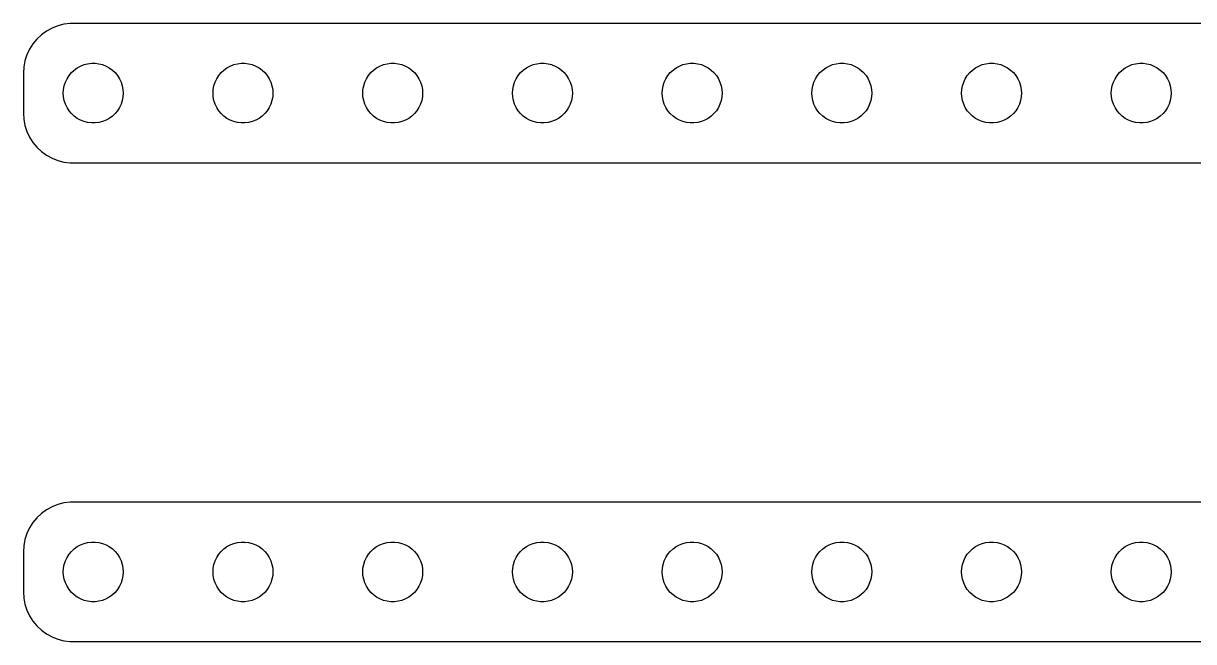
# Model space of a CAD drawing. Header units: metres. Extents: x -112 to 112, y 21 to 51.
# Drawn here: x -112.2 to -53.6, y 20.5 to 51.5 of the extents above; entities that cross this region are included whole.
import ezdxf

# ---------------------------------------------------------------- set-up
doc = ezdxf.new("R2010")
doc.units = ezdxf.units.M

msp = doc.modelspace()

# ---------------------------------------------------------------- linework, layer by layer
for p, q in [((-111.09, 51.1108), (-111.344, 50.9263)), ((-110.814, 51.2621), (-111.09, 51.1108)), ((-110.523, 51.3776), (-110.814, 51.2621)), ((-110.218, 51.4557), (-110.523, 51.3776)), ((-109.907, 51.4951), (-110.218, 51.4557)), ((109.907, 51.4951), (-109.907, 51.4951)), ((-111.773, 50.4695), (-111.941, 50.2044)), ((-111.572, 50.7114), (-111.773, 50.4695)), ((-111.344, 50.9263), (-111.572, 50.7114)), ((-112.074, 49.9203), (-112.171, 49.6217)), ((-111.941, 50.2044), (-112.074, 49.9203)), ((-112.23, 49.3133), (-112.25, 49)), ((-112.171, 49.6217), (-112.23, 49.3133)), ((-109.706, 49.1558), (-109.554, 49.2665)), ((-109.554, 49.2665), (-109.389, 49.3572)), ((-109.389, 49.3572), (-109.214, 49.4266)), ((-109.214, 49.4266), (-109.031, 49.4734)), ((-109.031, 49.4734), (-108.844, 49.497)), ((-108.844, 49.497), (-108.656, 49.497)), ((-108.656, 49.497), (-108.469, 49.4734)), ((-108.469, 49.4734), (-108.286, 49.4266)), ((-108.286, 49.4266), (-108.111, 49.3572)), ((-108.111, 49.3572), (-107.946, 49.2665)), ((-107.946, 49.2665), (-107.794, 49.1558)), ((-102.206, 49.1558), (-102.054, 49.2665)), ((-102.054, 49.2665), (-101.889, 49.3572)), ((-101.889, 49.3572), (-101.714, 49.4266)), ((-101.714, 49.4266), (-101.531, 49.4734)), ((-101.531, 49.4734), (-101.344, 49.497)), ((-101.344, 49.497), (-101.156, 49.497)), ((-101.156, 49.497), (-100.969, 49.4734)), ((-100.969, 49.4734), (-100.786, 49.4266)), ((-100.786, 49.4266), (-100.611, 49.3572)), ((-100.611, 49.3572), (-100.446, 49.2665)), ((-100.446, 49.2665), (-100.294, 49.1558)), ((-94.7061, 49.1558), (-94.5537, 49.2665)), ((-94.5537, 49.2665), (-94.3887, 49.3572)), ((-94.3887, 49.3572), (-94.2135, 49.4266)), ((-94.2135, 49.4266), (-94.0311, 49.4734)), ((-94.0311, 49.4734), (-93.8442, 49.497)), ((-93.8442, 49.497), (-93.6558, 49.497)), ((-93.6558, 49.497), (-93.4689, 49.4734)), ((-93.4689, 49.4734), (-93.2865, 49.4266)), ((-93.2865, 49.4266), (-93.1113, 49.3572)), ((-93.1113, 49.3572), (-92.9463, 49.2665)), ((-92.9463, 49.2665), (-92.7939, 49.1558)), ((-87.2061, 49.1558), (-87.0537, 49.2665)), ((-87.0537, 49.2665), (-86.8887, 49.3572)), ((-86.8887, 49.3572), (-86.7135, 49.4266)), ((-86.7135, 49.4266), (-86.5311, 49.4734)), ((-86.5311, 49.4734), (-86.3442, 49.497)), ((-86.3442, 49.497), (-86.1558, 49.497)), ((-86.1558, 49.497), (-85.9689, 49.4734)), ((-85.9689, 49.4734), (-85.7865, 49.4266)), ((-85.7865, 49.4266), (-85.6113, 49.3572)), ((-85.6113, 49.3572), (-85.4463, 49.2665)), ((-85.4463, 49.2665), (-85.2939, 49.1558)), ((-79.7061, 49.1558), (-79.5537, 49.2665)), ((-79.5537, 49.2665), (-79.3887, 49.3572)), ((-79.3887, 49.3572), (-79.2135, 49.4266)), ((-79.2135, 49.4266), (-79.0311, 49.4734)), ((-79.0311, 49.4734), (-78.8442, 49.497)), ((-78.8442, 49.497), (-78.6558, 49.497)), ((-78.6558, 49.497), (-78.4689, 49.4734)), ((-78.4689, 49.4734), (-78.2865, 49.4266)), ((-78.2865, 49.4266), (-78.1113, 49.3572)), ((-78.1113, 49.3572), (-77.9463, 49.2665)), ((-77.9463, 49.2665), (-77.7939, 49.1558)), ((-72.2061, 49.1558), (-72.0537, 49.2665)), ((-72.0537, 49.2665), (-71.8887, 49.3572)), ((-71.8887, 49.3572), (-71.7135, 49.4266)), ((-71.7135, 49.4266), (-71.5311, 49.4734)), ((-71.5311, 49.4734), (-71.3442, 49.497)), ((-71.3442, 49.497), (-71.1558, 49.497)), ((-71.1558, 49.497), (-70.9689, 49.4734)), ((-70.9689, 49.4734), (-70.7865, 49.4266)), ((-70.7865, 49.4266), (-70.6113, 49.3572)), ((-70.6113, 49.3572), (-70.4463, 49.2665)), ((-70.4463, 49.2665), (-70.2939, 49.1558)), ((-64.7061, 49.1558), (-64.5537, 49.2665)), ((-64.5537, 49.2665), (-64.3887, 49.3572)), ((-64.3887, 49.3572), (-64.2135, 49.4266)), ((-64.2135, 49.4266), (-64.0311, 49.4734)), ((-64.0311, 49.4734), (-63.8442, 49.497)), ((-63.8442, 49.497), (-63.6558, 49.497)), ((-63.6558, 49.497), (-63.4689, 49.4734)), ((-63.4689, 49.4734), (-63.2865, 49.4266)), ((-63.2865, 49.4266), (-63.1113, 49.3572)), ((-63.1113, 49.3572), (-62.9463, 49.2665)), ((-62.9463, 49.2665), (-62.7939, 49.1558)), ((-57.2061, 49.1558), (-57.0537, 49.2665)), ((-57.0537, 49.2665), (-56.8887, 49.3572)), ((-56.8887, 49.3572), (-56.7135, 49.4266)), ((-56.7135, 49.4266), (-56.5311, 49.4734)), ((-56.5311, 49.4734), (-56.3442, 49.497)), ((-56.3442, 49.497), (-56.1558, 49.497)), ((-56.1558, 49.497), (-55.9689, 49.4734)), ((-55.9689, 49.4734), (-55.7865, 49.4266)), ((-55.7865, 49.4266), (-55.6113, 49.3572)), ((-55.6113, 49.3572), (-55.4463, 49.2665)), ((-55.4463, 49.2665), (-55.2939, 49.1558)), ((-112.25, 49), (-112.25, 47)), ((-110.145, 48.5522), (-110.064, 48.7226)), ((-110.064, 48.7226), (-109.964, 48.8817)), ((-109.964, 48.8817), (-109.843, 49.0268)), ((-109.843, 49.0268), (-109.706, 49.1558)), ((-107.794, 49.1558), (-107.657, 49.0268)), ((-107.657, 49.0268), (-107.536, 48.8817)), ((-107.536, 48.8817), (-107.436, 48.7226)), ((-107.436, 48.7226), (-107.355, 48.5522)), ((-102.645, 48.5522), (-102.564, 48.7226)), ((-102.564, 48.7226), (-102.464, 48.8817)), ((-102.464, 48.8817), (-102.343, 49.0268)), ((-102.343, 49.0268), (-102.206, 49.1558)), ((-100.294, 49.1558), (-100.157, 49.0268)), ((-100.157, 49.0268), (-100.036, 48.8817)), ((-100.036, 48.8817), (-99.9355, 48.7226)), ((-99.9355, 48.7226), (-99.8553, 48.5522)), ((-95.1447, 48.5522), (-95.0645, 48.7226)), ((-95.0645, 48.7226), (-94.9635, 48.8817)), ((-94.9635, 48.8817), (-94.8434, 49.0268)), ((-94.8434, 49.0268), (-94.7061, 49.1558)), ((-92.7939, 49.1558), (-92.6565, 49.0268)), ((-92.6565, 49.0268), (-92.5365, 48.8817)), ((-92.5365, 48.8817), (-92.4355, 48.7226)), ((-92.4355, 48.7226), (-92.3553, 48.5522)), ((-87.6447, 48.5522), (-87.5645, 48.7226)), ((-87.5645, 48.7226), (-87.4635, 48.8817)), ((-87.4635, 48.8817), (-87.3434, 49.0268)), ((-87.3434, 49.0268), (-87.2061, 49.1558)), ((-85.2939, 49.1558), (-85.1565, 49.0268)), ((-85.1565, 49.0268), (-85.0365, 48.8817)), ((-85.0365, 48.8817), (-84.9355, 48.7226)), ((-84.9355, 48.7226), (-84.8553, 48.5522)), ((-80.1447, 48.5522), (-80.0645, 48.7226)), ((-80.0645, 48.7226), (-79.9635, 48.8817)), ((-79.9635, 48.8817), (-79.8434, 49.0268)), ((-79.8434, 49.0268), (-79.7061, 49.1558)), ((-77.7939, 49.1558), (-77.6565, 49.0268)), ((-77.6565, 49.0268), (-77.5365, 48.8817)), ((-77.5365, 48.8817), (-77.4355, 48.7226)), ((-77.4355, 48.7226), (-77.3553, 48.5522)), ((-72.6447, 48.5522), (-72.5645, 48.7226)), ((-72.5645, 48.7226), (-72.4635, 48.8817)), ((-72.4635, 48.8817), (-72.3434, 49.0268)), ((-72.3434, 49.0268), (-72.2061, 49.1558)), ((-70.2939, 49.1558), (-70.1565, 49.0268)), ((-70.1565, 49.0268), (-70.0365, 48.8817)), ((-70.0365, 48.8817), (-69.9355, 48.7226)), ((-69.9355, 48.7226), (-69.8553, 48.5522)), ((-65.1447, 48.5522), (-65.0645, 48.7226)), ((-65.0645, 48.7226), (-64.9635, 48.8817)), ((-64.9635, 48.8817), (-64.8434, 49.0268)), ((-64.8434, 49.0268), (-64.7061, 49.1558)), ((-62.7939, 49.1558), (-62.6565, 49.0268)), ((-62.6565, 49.0268), (-62.5365, 48.8817)), ((-62.5365, 48.8817), (-62.4355, 48.7226)), ((-62.4355, 48.7226), (-62.3553, 48.5522)), ((-57.6447, 48.5522), (-57.5645, 48.7226)), ((-57.5645, 48.7226), (-57.4635, 48.8817)), ((-57.4635, 48.8817), (-57.3434, 49.0268)), ((-57.3434, 49.0268), (-57.2061, 49.1558)), ((-55.2939, 49.1558), (-55.1565, 49.0268)), ((-55.1565, 49.0268), (-55.0365, 48.8817)), ((-55.0365, 48.8817), (-54.9355, 48.7226)), ((-54.9355, 48.7226), (-54.8553, 48.5522)), ((-110.25, 48), (-110.238, 48.188)), ((-110.238, 48.188), (-110.203, 48.373)), ((-110.203, 48.373), (-110.145, 48.5522)), ((-107.355, 48.5522), (-107.297, 48.373)), ((-107.297, 48.373), (-107.262, 48.188)), ((-107.262, 48.188), (-107.25, 48)), ((-102.75, 48), (-102.738, 48.188)), ((-102.738, 48.188), (-102.703, 48.373)), ((-102.703, 48.373), (-102.645, 48.5522)), ((-99.8553, 48.5522), (-99.7971, 48.373)), ((-99.7971, 48.373), (-99.7618, 48.188)), ((-99.7618, 48.188), (-99.75, 48)), ((-95.25, 48), (-95.2382, 48.188)), ((-95.2382, 48.188), (-95.2029, 48.373)), ((-95.2029, 48.373), (-95.1447, 48.5522)), ((-92.3553, 48.5522), (-92.2971, 48.373)), ((-92.2971, 48.373), (-92.2618, 48.188)), ((-92.2618, 48.188), (-92.25, 48)), ((-87.75, 48), (-87.7382, 48.188)), ((-87.7382, 48.188), (-87.7029, 48.373)), ((-87.7029, 48.373), (-87.6447, 48.5522)), ((-84.8553, 48.5522), (-84.7971, 48.373)), ((-84.7971, 48.373), (-84.7618, 48.188)), ((-84.7618, 48.188), (-84.75, 48)), ((-80.25, 48), (-80.2382, 48.188)), ((-80.2382, 48.188), (-80.2029, 48.373)), ((-80.2029, 48.373), (-80.1447, 48.5522)), ((-77.3553, 48.5522), (-77.2971, 48.373)), ((-77.2971, 48.373), (-77.2618, 48.188)), ((-77.2618, 48.188), (-77.25, 48)), ((-72.75, 48), (-72.7382, 48.188)), ((-72.7382, 48.188), (-72.7029, 48.373)), ((-72.7029, 48.373), (-72.6447, 48.5522)), ((-69.8553, 48.5522), (-69.7971, 48.373)), ((-69.7971, 48.373), (-69.7618, 48.188)), ((-69.7618, 48.188), (-69.75, 48)), ((-65.25, 48), (-65.2382, 48.188)), ((-65.2382, 48.188), (-65.2029, 48.373)), ((-65.2029, 48.373), (-65.1447, 48.5522)), ((-62.3553, 48.5522), (-62.2971, 48.373)), ((-62.2971, 48.373), (-62.2618, 48.188)), ((-62.2618, 48.188), (-62.25, 48)), ((-57.75, 48), (-57.7382, 48.188)), ((-57.7382, 48.188), (-57.7029, 48.373)), ((-57.7029, 48.373), (-57.6447, 48.5522)), ((-54.8553, 48.5522), (-54.7971, 48.373)), ((-54.7971, 48.373), (-54.7618, 48.188)), ((-54.7618, 48.188), (-54.75, 48)), ((-110.238, 47.812), (-110.25, 48)), ((-110.203, 47.627), (-110.238, 47.812)), ((-110.145, 47.4478), (-110.203, 47.627)), ((-107.297, 47.627), (-107.355, 47.4478)), ((-107.262, 47.812), (-107.297, 47.627)), ((-107.25, 48), (-107.262, 47.812)), ((-102.738, 47.812), (-102.75, 48)), ((-102.703, 47.627), (-102.738, 47.812)), ((-102.645, 47.4478), (-102.703, 47.627)), ((-99.7971, 47.627), (-99.8553, 47.4478)), ((-99.7618, 47.812), (-99.7971, 47.627)), ((-99.75, 48), (-99.7618, 47.812)), ((-95.2382, 47.812), (-95.25, 48)), ((-95.2029, 47.627), (-95.2382, 47.812)), ((-95.1447, 47.4478), (-95.2029, 47.627)), ((-92.2971, 47.627), (-92.3553, 47.4478)), ((-92.2618, 47.812), (-92.2971, 47.627)), ((-92.25, 48), (-92.2618, 47.812)), ((-87.7382, 47.812), (-87.75, 48)), ((-87.7029, 47.627), (-87.7382, 47.812)), ((-87.6447, 47.4478), (-87.7029, 47.627)), ((-84.7971, 47.627), (-84.8553, 47.4478)), ((-84.7618, 47.812), (-84.7971, 47.627)), ((-84.75, 48), (-84.7618, 47.812)), ((-80.2382, 47.812), (-80.25, 48)), ((-80.2029, 47.627), (-80.2382, 47.812)), ((-80.1447, 47.4478), (-80.2029, 47.627)), ((-77.2971, 47.627), (-77.3553, 47.4478)), ((-77.2618, 47.812), (-77.2971, 47.627)), ((-77.25, 48), (-77.2618, 47.812)), ((-72.7382, 47.812), (-72.75, 48)), ((-72.7029, 47.627), (-72.7382, 47.812)), ((-72.6447, 47.4478), (-72.7029, 47.627)), ((-69.7971, 47.627), (-69.8553, 47.4478)), ((-69.7618, 47.812), (-69.7971, 47.627)), ((-69.75, 48), (-69.7618, 47.812)), ((-65.2382, 47.812), (-65.25, 48)), ((-65.2029, 47.627), (-65.2382, 47.812)), ((-65.1447, 47.4478), (-65.2029, 47.627)), ((-62.2971, 47.627), (-62.3553, 47.4478)), ((-62.2618, 47.812), (-62.2971, 47.627)), ((-62.25, 48), (-62.2618, 47.812)), ((-57.7382, 47.812), (-57.75, 48)), ((-57.7029, 47.627), (-57.7382, 47.812)), ((-57.6447, 47.4478), (-57.7029, 47.627)), ((-54.7971, 47.627), (-54.8553, 47.4478)), ((-54.7618, 47.812), (-54.7971, 47.627)), ((-54.75, 48), (-54.7618, 47.812)), ((-112.25, 47), (-112.23, 46.6867)), ((-110.064, 47.2774), (-110.145, 47.4478)), ((-109.964, 47.1183), (-110.064, 47.2774)), ((-109.843, 46.9732), (-109.964, 47.1183)), ((-109.706, 46.8442), (-109.843, 46.9732)), ((-107.657, 46.9732), (-107.794, 46.8442)), ((-107.536, 47.1183), (-107.657, 46.9732)), ((-107.436, 47.2774), (-107.536, 47.1183)), ((-107.355, 47.4478), (-107.436, 47.2774)), ((-102.564, 47.2774), (-102.645, 47.4478)), ((-102.464, 47.1183), (-102.564, 47.2774)), ((-102.343, 46.9732), (-102.464, 47.1183)), ((-102.206, 46.8442), (-102.343, 46.9732)), ((-100.157, 46.9732), (-100.294, 46.8442)), ((-100.036, 47.1183), (-100.157, 46.9732)), ((-99.9355, 47.2774), (-100.036, 47.1183)), ((-99.8553, 47.4478), (-99.9355, 47.2774)), ((-95.0645, 47.2774), (-95.1447, 47.4478)), ((-94.9635, 47.1183), (-95.0645, 47.2774)), ((-94.8434, 46.9732), (-94.9635, 47.1183)), ((-94.7061, 46.8442), (-94.8434, 46.9732)), ((-92.6565, 46.9732), (-92.7939, 46.8442)), ((-92.5365, 47.1183), (-92.6565, 46.9732)), ((-92.4355, 47.2774), (-92.5365, 47.1183)), ((-92.3553, 47.4478), (-92.4355, 47.2774)), ((-87.5645, 47.2774), (-87.6447, 47.4478)), ((-87.4635, 47.1183), (-87.5645, 47.2774)), ((-87.3434, 46.9732), (-87.4635, 47.1183)), ((-87.2061, 46.8442), (-87.3434, 46.9732)), ((-85.1565, 46.9732), (-85.2939, 46.8442)), ((-85.0365, 47.1183), (-85.1565, 46.9732)), ((-84.9355, 47.2774), (-85.0365, 47.1183)), ((-84.8553, 47.4478), (-84.9355, 47.2774)), ((-80.0645, 47.2774), (-80.1447, 47.4478)), ((-79.9635, 47.1183), (-80.0645, 47.2774)), ((-79.8434, 46.9732), (-79.9635, 47.1183)), ((-79.7061, 46.8442), (-79.8434, 46.9732)), ((-77.6565, 46.9732), (-77.7939, 46.8442)), ((-77.5365, 47.1183), (-77.6565, 46.9732)), ((-77.4355, 47.2774), (-77.5365, 47.1183)), ((-77.3553, 47.4478), (-77.4355, 47.2774)), ((-72.5645, 47.2774), (-72.6447, 47.4478)), ((-72.4635, 47.1183), (-72.5645, 47.2774)), ((-72.3434, 46.9732), (-72.4635, 47.1183)), ((-72.2061, 46.8442), (-72.3434, 46.9732)), ((-70.1565, 46.9732), (-70.2939, 46.8442)), ((-70.0365, 47.1183), (-70.1565, 46.9732)), ((-69.9355, 47.2774), (-70.0365, 47.1183)), ((-69.8553, 47.4478), (-69.9355, 47.2774)), ((-65.0645, 47.2774), (-65.1447, 47.4478)), ((-64.9635, 47.1183), (-65.0645, 47.2774)), ((-64.8434, 46.9732), (-64.9635, 47.1183)), ((-64.7061, 46.8442), (-64.8434, 46.9732)), ((-62.6565, 46.9732), (-62.7939, 46.8442)), ((-62.5365, 47.1183), (-62.6565, 46.9732)), ((-62.4355, 47.2774), (-62.5365, 47.1183)), ((-62.3553, 47.4478), (-62.4355, 47.2774)), ((-57.5645, 47.2774), (-57.6447, 47.4478)), ((-57.4635, 47.1183), (-57.5645, 47.2774)), ((-57.3434, 46.9732), (-57.4635, 47.1183)), ((-57.2061, 46.8442), (-57.3434, 46.9732)), ((-55.1565, 46.9732), (-55.2939, 46.8442)), ((-55.0365, 47.1183), (-55.1565, 46.9732)), ((-54.9355, 47.2774), (-55.0365, 47.1183)), ((-54.8553, 47.4478), (-54.9355, 47.2774)), ((-112.23, 46.6867), (-112.171, 46.3783)), ((-112.171, 46.3783), (-112.074, 46.0797)), ((-109.554, 46.7335), (-109.706, 46.8442)), ((-109.389, 46.6428), (-109.554, 46.7335)), ((-109.214, 46.5734), (-109.389, 46.6428)), ((-109.031, 46.5266), (-109.214, 46.5734)), ((-108.844, 46.503), (-109.031, 46.5266)), ((-108.656, 46.503), (-108.844, 46.503)), ((-108.469, 46.5266), (-108.656, 46.503)), ((-108.286, 46.5734), (-108.469, 46.5266)), ((-108.111, 46.6428), (-108.286, 46.5734)), ((-107.946, 46.7335), (-108.111, 46.6428)), ((-107.794, 46.8442), (-107.946, 46.7335)), ((-102.054, 46.7335), (-102.206, 46.8442)), ((-101.889, 46.6428), (-102.054, 46.7335)), ((-101.714, 46.5734), (-101.889, 46.6428)), ((-101.531, 46.5266), (-101.714, 46.5734)), ((-101.344, 46.503), (-101.531, 46.5266)), ((-101.156, 46.503), (-101.344, 46.503)), ((-100.969, 46.5266), (-101.156, 46.503)), ((-100.786, 46.5734), (-100.969, 46.5266)), ((-100.611, 46.6428), (-100.786, 46.5734)), ((-100.446, 46.7335), (-100.611, 46.6428)), ((-100.294, 46.8442), (-100.446, 46.7335)), ((-94.5537, 46.7335), (-94.7061, 46.8442)), ((-94.3887, 46.6428), (-94.5537, 46.7335)), ((-94.2135, 46.5734), (-94.3887, 46.6428)), ((-94.0311, 46.5266), (-94.2135, 46.5734)), ((-93.8442, 46.503), (-94.0311, 46.5266)), ((-93.6558, 46.503), (-93.8442, 46.503)), ((-93.4689, 46.5266), (-93.6558, 46.503)), ((-93.2865, 46.5734), (-93.4689, 46.5266)), ((-93.1113, 46.6428), (-93.2865, 46.5734)), ((-92.9463, 46.7335), (-93.1113, 46.6428)), ((-92.7939, 46.8442), (-92.9463, 46.7335)), ((-87.0537, 46.7335), (-87.2061, 46.8442)), ((-86.8887, 46.6428), (-87.0537, 46.7335)), ((-86.7135, 46.5734), (-86.8887, 46.6428)), ((-86.5311, 46.5266), (-86.7135, 46.5734)), ((-86.3442, 46.503), (-86.5311, 46.5266)), ((-86.1558, 46.503), (-86.3442, 46.503)), ((-85.9689, 46.5266), (-86.1558, 46.503)), ((-85.7865, 46.5734), (-85.9689, 46.5266)), ((-85.6113, 46.6428), (-85.7865, 46.5734)), ((-85.4463, 46.7335), (-85.6113, 46.6428)), ((-85.2939, 46.8442), (-85.4463, 46.7335)), ((-79.5537, 46.7335), (-79.7061, 46.8442)), ((-79.3887, 46.6428), (-79.5537, 46.7335)), ((-79.2135, 46.5734), (-79.3887, 46.6428)), ((-79.0311, 46.5266), (-79.2135, 46.5734)), ((-78.8442, 46.503), (-79.0311, 46.5266)), ((-78.6558, 46.503), (-78.8442, 46.503)), ((-78.4689, 46.5266), (-78.6558, 46.503)), ((-78.2865, 46.5734), (-78.4689, 46.5266)), ((-78.1113, 46.6428), (-78.2865, 46.5734)), ((-77.9463, 46.7335), (-78.1113, 46.6428)), ((-77.7939, 46.8442), (-77.9463, 46.7335)), ((-72.0537, 46.7335), (-72.2061, 46.8442)), ((-71.8887, 46.6428), (-72.0537, 46.7335)), ((-71.7135, 46.5734), (-71.8887, 46.6428)), ((-71.5311, 46.5266), (-71.7135, 46.5734)), ((-71.3442, 46.503), (-71.5311, 46.5266)), ((-71.1558, 46.503), (-71.3442, 46.503)), ((-70.9689, 46.5266), (-71.1558, 46.503)), ((-70.7865, 46.5734), (-70.9689, 46.5266)), ((-70.6113, 46.6428), (-70.7865, 46.5734)), ((-70.4463, 46.7335), (-70.6113, 46.6428)), ((-70.2939, 46.8442), (-70.4463, 46.7335)), ((-64.5537, 46.7335), (-64.7061, 46.8442)), ((-64.3887, 46.6428), (-64.5537, 46.7335)), ((-64.2135, 46.5734), (-64.3887, 46.6428)), ((-64.0311, 46.5266), (-64.2135, 46.5734)), ((-63.8442, 46.503), (-64.0311, 46.5266)), ((-63.6558, 46.503), (-63.8442, 46.503)), ((-63.4689, 46.5266), (-63.6558, 46.503)), ((-63.2865, 46.5734), (-63.4689, 46.5266)), ((-63.1113, 46.6428), (-63.2865, 46.5734)), ((-62.9463, 46.7335), (-63.1113, 46.6428)), ((-62.7939, 46.8442), (-62.9463, 46.7335)), ((-57.0537, 46.7335), (-57.2061, 46.8442)), ((-56.8887, 46.6428), (-57.0537, 46.7335)), ((-56.7135, 46.5734), (-56.8887, 46.6428)), ((-56.5311, 46.5266), (-56.7135, 46.5734)), ((-56.3442, 46.503), (-56.5311, 46.5266)), ((-56.1558, 46.503), (-56.3442, 46.503)), ((-55.9689, 46.5266), (-56.1558, 46.503)), ((-55.7865, 46.5734), (-55.9689, 46.5266)), ((-55.6113, 46.6428), (-55.7865, 46.5734)), ((-55.4463, 46.7335), (-55.6113, 46.6428)), ((-55.2939, 46.8442), (-55.4463, 46.7335)), ((-112.074, 46.0797), (-111.941, 45.7956)), ((-111.941, 45.7956), (-111.773, 45.5305)), ((-111.773, 45.5305), (-111.572, 45.2886)), ((-111.572, 45.2886), (-111.344, 45.0737)), ((-111.344, 45.0737), (-111.09, 44.8892)), ((-111.09, 44.8892), (-110.814, 44.7379)), ((-110.814, 44.7379), (-110.523, 44.6224)), ((-110.523, 44.6224), (-110.218, 44.5443)), ((-110.218, 44.5443), (-109.907, 44.5049)), ((-109.907, 44.5049), (109.907, 44.5049)), ((-111.09, 27.1108), (-111.344, 26.9263)), ((-110.814, 27.2621), (-111.09, 27.1108)), ((-110.523, 27.3776), (-110.814, 27.2621)), ((-110.218, 27.4557), (-110.523, 27.3776)), ((-109.907, 27.4951), (-110.218, 27.4557)), ((109.907, 27.4951), (-109.907, 27.4951)), ((-111.773, 26.4695), (-111.941, 26.2044)), ((-111.572, 26.7114), (-111.773, 26.4695)), ((-111.344, 26.9263), (-111.572, 26.7114)), ((-112.074, 25.9203), (-112.171, 25.6217)), ((-111.941, 26.2044), (-112.074, 25.9203)), ((-112.23, 25.3133), (-112.25, 25)), ((-112.171, 25.6217), (-112.23, 25.3133)), ((-109.706, 25.1558), (-109.554, 25.2665)), ((-109.554, 25.2665), (-109.389, 25.3572)), ((-109.389, 25.3572), (-109.214, 25.4266)), ((-109.214, 25.4266), (-109.031, 25.4734)), ((-109.031, 25.4734), (-108.844, 25.497)), ((-108.844, 25.497), (-108.656, 25.497)), ((-108.656, 25.497), (-108.469, 25.4734)), ((-108.469, 25.4734), (-108.286, 25.4266)), ((-108.286, 25.4266), (-108.111, 25.3572)), ((-108.111, 25.3572), (-107.946, 25.2665)), ((-107.946, 25.2665), (-107.794, 25.1558)), ((-102.206, 25.1558), (-102.054, 25.2665)), ((-102.054, 25.2665), (-101.889, 25.3572)), ((-101.889, 25.3572), (-101.714, 25.4266)), ((-101.714, 25.4266), (-101.531, 25.4734)), ((-101.531, 25.4734), (-101.344, 25.497)), ((-101.344, 25.497), (-101.156, 25.497)), ((-101.156, 25.497), (-100.969, 25.4734)), ((-100.969, 25.4734), (-100.786, 25.4266)), ((-100.786, 25.4266), (-100.611, 25.3572)), ((-100.611, 25.3572), (-100.446, 25.2665)), ((-100.446, 25.2665), (-100.294, 25.1558)), ((-94.7061, 25.1558), (-94.5537, 25.2665)), ((-94.5537, 25.2665), (-94.3887, 25.3572)), ((-94.3887, 25.3572), (-94.2135, 25.4266)), ((-94.2135, 25.4266), (-94.0311, 25.4734)), ((-94.0311, 25.4734), (-93.8442, 25.497)), ((-93.8442, 25.497), (-93.6558, 25.497)), ((-93.6558, 25.497), (-93.4689, 25.4734)), ((-93.4689, 25.4734), (-93.2865, 25.4266)), ((-93.2865, 25.4266), (-93.1113, 25.3572)), ((-93.1113, 25.3572), (-92.9463, 25.2665)), ((-92.9463, 25.2665), (-92.7939, 25.1558)), ((-87.2061, 25.1558), (-87.0537, 25.2665)), ((-87.0537, 25.2665), (-86.8887, 25.3572)), ((-86.8887, 25.3572), (-86.7135, 25.4266)), ((-86.7135, 25.4266), (-86.5311, 25.4734)), ((-86.5311, 25.4734), (-86.3442, 25.497)), ((-86.3442, 25.497), (-86.1558, 25.497)), ((-86.1558, 25.497), (-85.9689, 25.4734)), ((-85.9689, 25.4734), (-85.7865, 25.4266)), ((-85.7865, 25.4266), (-85.6113, 25.3572)), ((-85.6113, 25.3572), (-85.4463, 25.2665)), ((-85.4463, 25.2665), (-85.2939, 25.1558)), ((-79.7061, 25.1558), (-79.5537, 25.2665)), ((-79.5537, 25.2665), (-79.3887, 25.3572)), ((-79.3887, 25.3572), (-79.2135, 25.4266)), ((-79.2135, 25.4266), (-79.0311, 25.4734)), ((-79.0311, 25.4734), (-78.8442, 25.497)), ((-78.8442, 25.497), (-78.6558, 25.497)), ((-78.6558, 25.497), (-78.4689, 25.4734)), ((-78.4689, 25.4734), (-78.2865, 25.4266)), ((-78.2865, 25.4266), (-78.1113, 25.3572)), ((-78.1113, 25.3572), (-77.9463, 25.2665)), ((-77.9463, 25.2665), (-77.7939, 25.1558)), ((-72.2061, 25.1558), (-72.0537, 25.2665)), ((-72.0537, 25.2665), (-71.8887, 25.3572)), ((-71.8887, 25.3572), (-71.7135, 25.4266)), ((-71.7135, 25.4266), (-71.5311, 25.4734)), ((-71.5311, 25.4734), (-71.3442, 25.497)), ((-71.3442, 25.497), (-71.1558, 25.497)), ((-71.1558, 25.497), (-70.9689, 25.4734)), ((-70.9689, 25.4734), (-70.7865, 25.4266)), ((-70.7865, 25.4266), (-70.6113, 25.3572)), ((-70.6113, 25.3572), (-70.4463, 25.2665)), ((-70.4463, 25.2665), (-70.2939, 25.1558)), ((-64.7061, 25.1558), (-64.5537, 25.2665)), ((-64.5537, 25.2665), (-64.3887, 25.3572)), ((-64.3887, 25.3572), (-64.2135, 25.4266)), ((-64.2135, 25.4266), (-64.0311, 25.4734)), ((-64.0311, 25.4734), (-63.8442, 25.497)), ((-63.8442, 25.497), (-63.6558, 25.497)), ((-63.6558, 25.497), (-63.4689, 25.4734)), ((-63.4689, 25.4734), (-63.2865, 25.4266)), ((-63.2865, 25.4266), (-63.1113, 25.3572)), ((-63.1113, 25.3572), (-62.9463, 25.2665)), ((-62.9463, 25.2665), (-62.7939, 25.1558)), ((-57.2061, 25.1558), (-57.0537, 25.2665)), ((-57.0537, 25.2665), (-56.8887, 25.3572)), ((-56.8887, 25.3572), (-56.7135, 25.4266)), ((-56.7135, 25.4266), (-56.5311, 25.4734)), ((-56.5311, 25.4734), (-56.3442, 25.497)), ((-56.3442, 25.497), (-56.1558, 25.497)), ((-56.1558, 25.497), (-55.9689, 25.4734)), ((-55.9689, 25.4734), (-55.7865, 25.4266)), ((-55.7865, 25.4266), (-55.6113, 25.3572)), ((-55.6113, 25.3572), (-55.4463, 25.2665)), ((-55.4463, 25.2665), (-55.2939, 25.1558)), ((-112.25, 25), (-112.25, 23)), ((-110.145, 24.5522), (-110.064, 24.7226)), ((-110.064, 24.7226), (-109.964, 24.8817)), ((-109.964, 24.8817), (-109.843, 25.0268)), ((-109.843, 25.0268), (-109.706, 25.1558)), ((-107.794, 25.1558), (-107.657, 25.0268)), ((-107.657, 25.0268), (-107.536, 24.8817)), ((-107.536, 24.8817), (-107.436, 24.7226)), ((-107.436, 24.7226), (-107.355, 24.5522)), ((-102.645, 24.5522), (-102.564, 24.7226)), ((-102.564, 24.7226), (-102.464, 24.8817)), ((-102.464, 24.8817), (-102.343, 25.0268)), ((-102.343, 25.0268), (-102.206, 25.1558)), ((-100.294, 25.1558), (-100.157, 25.0268)), ((-100.157, 25.0268), (-100.036, 24.8817)), ((-100.036, 24.8817), (-99.9355, 24.7226)), ((-99.9355, 24.7226), (-99.8553, 24.5522)), ((-95.1447, 24.5522), (-95.0645, 24.7226)), ((-95.0645, 24.7226), (-94.9635, 24.8817)), ((-94.9635, 24.8817), (-94.8434, 25.0268)), ((-94.8434, 25.0268), (-94.7061, 25.1558)), ((-92.7939, 25.1558), (-92.6565, 25.0268)), ((-92.6565, 25.0268), (-92.5365, 24.8817)), ((-92.5365, 24.8817), (-92.4355, 24.7226)), ((-92.4355, 24.7226), (-92.3553, 24.5522)), ((-87.6447, 24.5522), (-87.5645, 24.7226)), ((-87.5645, 24.7226), (-87.4635, 24.8817)), ((-87.4635, 24.8817), (-87.3434, 25.0268)), ((-87.3434, 25.0268), (-87.2061, 25.1558)), ((-85.2939, 25.1558), (-85.1565, 25.0268)), ((-85.1565, 25.0268), (-85.0365, 24.8817)), ((-85.0365, 24.8817), (-84.9355, 24.7226)), ((-84.9355, 24.7226), (-84.8553, 24.5522)), ((-80.1447, 24.5522), (-80.0645, 24.7226)), ((-80.0645, 24.7226), (-79.9635, 24.8817)), ((-79.9635, 24.8817), (-79.8434, 25.0268)), ((-79.8434, 25.0268), (-79.7061, 25.1558)), ((-77.7939, 25.1558), (-77.6565, 25.0268)), ((-77.6565, 25.0268), (-77.5365, 24.8817)), ((-77.5365, 24.8817), (-77.4355, 24.7226)), ((-77.4355, 24.7226), (-77.3553, 24.5522)), ((-72.6447, 24.5522), (-72.5645, 24.7226)), ((-72.5645, 24.7226), (-72.4635, 24.8817)), ((-72.4635, 24.8817), (-72.3434, 25.0268)), ((-72.3434, 25.0268), (-72.2061, 25.1558)), ((-70.2939, 25.1558), (-70.1565, 25.0268)), ((-70.1565, 25.0268), (-70.0365, 24.8817)), ((-70.0365, 24.8817), (-69.9355, 24.7226)), ((-69.9355, 24.7226), (-69.8553, 24.5522)), ((-65.1447, 24.5522), (-65.0645, 24.7226)), ((-65.0645, 24.7226), (-64.9635, 24.8817)), ((-64.9635, 24.8817), (-64.8434, 25.0268)), ((-64.8434, 25.0268), (-64.7061, 25.1558)), ((-62.7939, 25.1558), (-62.6565, 25.0268)), ((-62.6565, 25.0268), (-62.5365, 24.8817)), ((-62.5365, 24.8817), (-62.4355, 24.7226)), ((-62.4355, 24.7226), (-62.3553, 24.5522)), ((-57.6447, 24.5522), (-57.5645, 24.7226)), ((-57.5645, 24.7226), (-57.4635, 24.8817)), ((-57.4635, 24.8817), (-57.3434, 25.0268)), ((-57.3434, 25.0268), (-57.2061, 25.1558)), ((-55.2939, 25.1558), (-55.1565, 25.0268)), ((-55.1565, 25.0268), (-55.0365, 24.8817)), ((-55.0365, 24.8817), (-54.9355, 24.7226)), ((-54.9355, 24.7226), (-54.8553, 24.5522)), ((-110.25, 24), (-110.238, 24.188)), ((-110.238, 24.188), (-110.203, 24.373)), ((-110.203, 24.373), (-110.145, 24.5522)), ((-107.355, 24.5522), (-107.297, 24.373)), ((-107.297, 24.373), (-107.262, 24.188)), ((-107.262, 24.188), (-107.25, 24)), ((-102.75, 24), (-102.738, 24.188)), ((-102.738, 24.188), (-102.703, 24.373)), ((-102.703, 24.373), (-102.645, 24.5522)), ((-99.8553, 24.5522), (-99.7971, 24.373)), ((-99.7971, 24.373), (-99.7618, 24.188)), ((-99.7618, 24.188), (-99.75, 24)), ((-95.25, 24), (-95.2382, 24.188)), ((-95.2382, 24.188), (-95.2029, 24.373)), ((-95.2029, 24.373), (-95.1447, 24.5522)), ((-92.3553, 24.5522), (-92.2971, 24.373)), ((-92.2971, 24.373), (-92.2618, 24.188)), ((-92.2618, 24.188), (-92.25, 24)), ((-87.75, 24), (-87.7382, 24.188)), ((-87.7382, 24.188), (-87.7029, 24.373)), ((-87.7029, 24.373), (-87.6447, 24.5522)), ((-84.8553, 24.5522), (-84.7971, 24.373)), ((-84.7971, 24.373), (-84.7618, 24.188)), ((-84.7618, 24.188), (-84.75, 24)), ((-80.25, 24), (-80.2382, 24.188)), ((-80.2382, 24.188), (-80.2029, 24.373)), ((-80.2029, 24.373), (-80.1447, 24.5522)), ((-77.3553, 24.5522), (-77.2971, 24.373)), ((-77.2971, 24.373), (-77.2618, 24.188)), ((-77.2618, 24.188), (-77.25, 24)), ((-72.75, 24), (-72.7382, 24.188)), ((-72.7382, 24.188), (-72.7029, 24.373)), ((-72.7029, 24.373), (-72.6447, 24.5522)), ((-69.8553, 24.5522), (-69.7971, 24.373)), ((-69.7971, 24.373), (-69.7618, 24.188)), ((-69.7618, 24.188), (-69.75, 24)), ((-65.25, 24), (-65.2382, 24.188)), ((-65.2382, 24.188), (-65.2029, 24.373)), ((-65.2029, 24.373), (-65.1447, 24.5522)), ((-62.3553, 24.5522), (-62.2971, 24.373)), ((-62.2971, 24.373), (-62.2618, 24.188)), ((-62.2618, 24.188), (-62.25, 24)), ((-57.75, 24), (-57.7382, 24.188)), ((-57.7382, 24.188), (-57.7029, 24.373)), ((-57.7029, 24.373), (-57.6447, 24.5522)), ((-54.8553, 24.5522), (-54.7971, 24.373)), ((-54.7971, 24.373), (-54.7618, 24.188)), ((-54.7618, 24.188), (-54.75, 24)), ((-110.238, 23.812), (-110.25, 24)), ((-110.203, 23.627), (-110.238, 23.812)), ((-110.145, 23.4478), (-110.203, 23.627)), ((-107.297, 23.627), (-107.355, 23.4478)), ((-107.262, 23.812), (-107.297, 23.627)), ((-107.25, 24), (-107.262, 23.812)), ((-102.738, 23.812), (-102.75, 24)), ((-102.703, 23.627), (-102.738, 23.812)), ((-102.645, 23.4478), (-102.703, 23.627)), ((-99.7971, 23.627), (-99.8553, 23.4478)), ((-99.7618, 23.812), (-99.7971, 23.627)), ((-99.75, 24), (-99.7618, 23.812)), ((-95.2382, 23.812), (-95.25, 24)), ((-95.2029, 23.627), (-95.2382, 23.812)), ((-95.1447, 23.4478), (-95.2029, 23.627)), ((-92.2971, 23.627), (-92.3553, 23.4478)), ((-92.2618, 23.812), (-92.2971, 23.627)), ((-92.25, 24), (-92.2618, 23.812)), ((-87.7382, 23.812), (-87.75, 24)), ((-87.7029, 23.627), (-87.7382, 23.812)), ((-87.6447, 23.4478), (-87.7029, 23.627)), ((-84.7971, 23.627), (-84.8553, 23.4478)), ((-84.7618, 23.812), (-84.7971, 23.627)), ((-84.75, 24), (-84.7618, 23.812)), ((-80.2382, 23.812), (-80.25, 24)), ((-80.2029, 23.627), (-80.2382, 23.812)), ((-80.1447, 23.4478), (-80.2029, 23.627)), ((-77.2971, 23.627), (-77.3553, 23.4478)), ((-77.2618, 23.812), (-77.2971, 23.627)), ((-77.25, 24), (-77.2618, 23.812)), ((-72.7382, 23.812), (-72.75, 24)), ((-72.7029, 23.627), (-72.7382, 23.812)), ((-72.6447, 23.4478), (-72.7029, 23.627)), ((-69.7971, 23.627), (-69.8553, 23.4478)), ((-69.7618, 23.812), (-69.7971, 23.627)), ((-69.75, 24), (-69.7618, 23.812)), ((-65.2382, 23.812), (-65.25, 24)), ((-65.2029, 23.627), (-65.2382, 23.812)), ((-65.1447, 23.4478), (-65.2029, 23.627)), ((-62.2971, 23.627), (-62.3553, 23.4478)), ((-62.2618, 23.812), (-62.2971, 23.627)), ((-62.25, 24), (-62.2618, 23.812)), ((-57.7382, 23.812), (-57.75, 24)), ((-57.7029, 23.627), (-57.7382, 23.812)), ((-57.6447, 23.4478), (-57.7029, 23.627)), ((-54.7971, 23.627), (-54.8553, 23.4478)), ((-54.7618, 23.812), (-54.7971, 23.627)), ((-54.75, 24), (-54.7618, 23.812)), ((-112.25, 23), (-112.23, 22.6867)), ((-110.064, 23.2774), (-110.145, 23.4478)), ((-109.964, 23.1183), (-110.064, 23.2774)), ((-109.843, 22.9732), (-109.964, 23.1183)), ((-109.706, 22.8442), (-109.843, 22.9732)), ((-107.657, 22.9732), (-107.794, 22.8442)), ((-107.536, 23.1183), (-107.657, 22.9732)), ((-107.436, 23.2774), (-107.536, 23.1183)), ((-107.355, 23.4478), (-107.436, 23.2774)), ((-102.564, 23.2774), (-102.645, 23.4478)), ((-102.464, 23.1183), (-102.564, 23.2774)), ((-102.343, 22.9732), (-102.464, 23.1183)), ((-102.206, 22.8442), (-102.343, 22.9732)), ((-100.157, 22.9732), (-100.294, 22.8442)), ((-100.036, 23.1183), (-100.157, 22.9732)), ((-99.9355, 23.2774), (-100.036, 23.1183)), ((-99.8553, 23.4478), (-99.9355, 23.2774)), ((-95.0645, 23.2774), (-95.1447, 23.4478)), ((-94.9635, 23.1183), (-95.0645, 23.2774)), ((-94.8434, 22.9732), (-94.9635, 23.1183)), ((-94.7061, 22.8442), (-94.8434, 22.9732)), ((-92.6565, 22.9732), (-92.7939, 22.8442)), ((-92.5365, 23.1183), (-92.6565, 22.9732)), ((-92.4355, 23.2774), (-92.5365, 23.1183)), ((-92.3553, 23.4478), (-92.4355, 23.2774)), ((-87.5645, 23.2774), (-87.6447, 23.4478)), ((-87.4635, 23.1183), (-87.5645, 23.2774)), ((-87.3434, 22.9732), (-87.4635, 23.1183)), ((-87.2061, 22.8442), (-87.3434, 22.9732)), ((-85.1565, 22.9732), (-85.2939, 22.8442)), ((-85.0365, 23.1183), (-85.1565, 22.9732)), ((-84.9355, 23.2774), (-85.0365, 23.1183)), ((-84.8553, 23.4478), (-84.9355, 23.2774)), ((-80.0645, 23.2774), (-80.1447, 23.4478)), ((-79.9635, 23.1183), (-80.0645, 23.2774)), ((-79.8434, 22.9732), (-79.9635, 23.1183)), ((-79.7061, 22.8442), (-79.8434, 22.9732)), ((-77.6565, 22.9732), (-77.7939, 22.8442)), ((-77.5365, 23.1183), (-77.6565, 22.9732)), ((-77.4355, 23.2774), (-77.5365, 23.1183)), ((-77.3553, 23.4478), (-77.4355, 23.2774)), ((-72.5645, 23.2774), (-72.6447, 23.4478)), ((-72.4635, 23.1183), (-72.5645, 23.2774)), ((-72.3434, 22.9732), (-72.4635, 23.1183)), ((-72.2061, 22.8442), (-72.3434, 22.9732)), ((-70.1565, 22.9732), (-70.2939, 22.8442)), ((-70.0365, 23.1183), (-70.1565, 22.9732)), ((-69.9355, 23.2774), (-70.0365, 23.1183)), ((-69.8553, 23.4478), (-69.9355, 23.2774)), ((-65.0645, 23.2774), (-65.1447, 23.4478)), ((-64.9635, 23.1183), (-65.0645, 23.2774)), ((-64.8434, 22.9732), (-64.9635, 23.1183)), ((-64.7061, 22.8442), (-64.8434, 22.9732)), ((-62.6565, 22.9732), (-62.7939, 22.8442)), ((-62.5365, 23.1183), (-62.6565, 22.9732)), ((-62.4355, 23.2774), (-62.5365, 23.1183)), ((-62.3553, 23.4478), (-62.4355, 23.2774)), ((-57.5645, 23.2774), (-57.6447, 23.4478)), ((-57.4635, 23.1183), (-57.5645, 23.2774)), ((-57.3434, 22.9732), (-57.4635, 23.1183)), ((-57.2061, 22.8442), (-57.3434, 22.9732)), ((-55.1565, 22.9732), (-55.2939, 22.8442)), ((-55.0365, 23.1183), (-55.1565, 22.9732)), ((-54.9355, 23.2774), (-55.0365, 23.1183)), ((-54.8553, 23.4478), (-54.9355, 23.2774)), ((-112.23, 22.6867), (-112.171, 22.3783)), ((-112.171, 22.3783), (-112.074, 22.0797)), ((-109.554, 22.7335), (-109.706, 22.8442)), ((-109.389, 22.6428), (-109.554, 22.7335)), ((-109.214, 22.5734), (-109.389, 22.6428)), ((-109.031, 22.5266), (-109.214, 22.5734)), ((-108.844, 22.503), (-109.031, 22.5266)), ((-108.656, 22.503), (-108.844, 22.503)), ((-108.469, 22.5266), (-108.656, 22.503)), ((-108.286, 22.5734), (-108.469, 22.5266)), ((-108.111, 22.6428), (-108.286, 22.5734)), ((-107.946, 22.7335), (-108.111, 22.6428)), ((-107.794, 22.8442), (-107.946, 22.7335)), ((-102.054, 22.7335), (-102.206, 22.8442)), ((-101.889, 22.6428), (-102.054, 22.7335)), ((-101.714, 22.5734), (-101.889, 22.6428)), ((-101.531, 22.5266), (-101.714, 22.5734)), ((-101.344, 22.503), (-101.531, 22.5266)), ((-101.156, 22.503), (-101.344, 22.503)), ((-100.969, 22.5266), (-101.156, 22.503)), ((-100.786, 22.5734), (-100.969, 22.5266)), ((-100.611, 22.6428), (-100.786, 22.5734)), ((-100.446, 22.7335), (-100.611, 22.6428)), ((-100.294, 22.8442), (-100.446, 22.7335)), ((-94.5537, 22.7335), (-94.7061, 22.8442)), ((-94.3887, 22.6428), (-94.5537, 22.7335)), ((-94.2135, 22.5734), (-94.3887, 22.6428)), ((-94.0311, 22.5266), (-94.2135, 22.5734)), ((-93.8442, 22.503), (-94.0311, 22.5266)), ((-93.6558, 22.503), (-93.8442, 22.503)), ((-93.4689, 22.5266), (-93.6558, 22.503)), ((-93.2865, 22.5734), (-93.4689, 22.5266)), ((-93.1113, 22.6428), (-93.2865, 22.5734)), ((-92.9463, 22.7335), (-93.1113, 22.6428)), ((-92.7939, 22.8442), (-92.9463, 22.7335)), ((-87.0537, 22.7335), (-87.2061, 22.8442)), ((-86.8887, 22.6428), (-87.0537, 22.7335)), ((-86.7135, 22.5734), (-86.8887, 22.6428)), ((-86.5311, 22.5266), (-86.7135, 22.5734)), ((-86.3442, 22.503), (-86.5311, 22.5266)), ((-86.1558, 22.503), (-86.3442, 22.503)), ((-85.9689, 22.5266), (-86.1558, 22.503)), ((-85.7865, 22.5734), (-85.9689, 22.5266)), ((-85.6113, 22.6428), (-85.7865, 22.5734)), ((-85.4463, 22.7335), (-85.6113, 22.6428)), ((-85.2939, 22.8442), (-85.4463, 22.7335)), ((-79.5537, 22.7335), (-79.7061, 22.8442)), ((-79.3887, 22.6428), (-79.5537, 22.7335)), ((-79.2135, 22.5734), (-79.3887, 22.6428)), ((-79.0311, 22.5266), (-79.2135, 22.5734)), ((-78.8442, 22.503), (-79.0311, 22.5266)), ((-78.6558, 22.503), (-78.8442, 22.503)), ((-78.4689, 22.5266), (-78.6558, 22.503)), ((-78.2865, 22.5734), (-78.4689, 22.5266)), ((-78.1113, 22.6428), (-78.2865, 22.5734)), ((-77.9463, 22.7335), (-78.1113, 22.6428)), ((-77.7939, 22.8442), (-77.9463, 22.7335)), ((-72.0537, 22.7335), (-72.2061, 22.8442)), ((-71.8887, 22.6428), (-72.0537, 22.7335)), ((-71.7135, 22.5734), (-71.8887, 22.6428)), ((-71.5311, 22.5266), (-71.7135, 22.5734)), ((-71.3442, 22.503), (-71.5311, 22.5266)), ((-71.1558, 22.503), (-71.3442, 22.503)), ((-70.9689, 22.5266), (-71.1558, 22.503)), ((-70.7865, 22.5734), (-70.9689, 22.5266)), ((-70.6113, 22.6428), (-70.7865, 22.5734)), ((-70.4463, 22.7335), (-70.6113, 22.6428)), ((-70.2939, 22.8442), (-70.4463, 22.7335)), ((-64.5537, 22.7335), (-64.7061, 22.8442)), ((-64.3887, 22.6428), (-64.5537, 22.7335)), ((-64.2135, 22.5734), (-64.3887, 22.6428)), ((-64.0311, 22.5266), (-64.2135, 22.5734)), ((-63.8442, 22.503), (-64.0311, 22.5266)), ((-63.6558, 22.503), (-63.8442, 22.503)), ((-63.4689, 22.5266), (-63.6558, 22.503)), ((-63.2865, 22.5734), (-63.4689, 22.5266)), ((-63.1113, 22.6428), (-63.2865, 22.5734)), ((-62.9463, 22.7335), (-63.1113, 22.6428)), ((-62.7939, 22.8442), (-62.9463, 22.7335)), ((-57.0537, 22.7335), (-57.2061, 22.8442)), ((-56.8887, 22.6428), (-57.0537, 22.7335)), ((-56.7135, 22.5734), (-56.8887, 22.6428)), ((-56.5311, 22.5266), (-56.7135, 22.5734)), ((-56.3442, 22.503), (-56.5311, 22.5266)), ((-56.1558, 22.503), (-56.3442, 22.503)), ((-55.9689, 22.5266), (-56.1558, 22.503)), ((-55.7865, 22.5734), (-55.9689, 22.5266)), ((-55.6113, 22.6428), (-55.7865, 22.5734)), ((-55.4463, 22.7335), (-55.6113, 22.6428)), ((-55.2939, 22.8442), (-55.4463, 22.7335)), ((-112.074, 22.0797), (-111.941, 21.7956)), ((-111.941, 21.7956), (-111.773, 21.5305)), ((-111.773, 21.5305), (-111.572, 21.2886)), ((-111.572, 21.2886), (-111.344, 21.0737)), ((-111.344, 21.0737), (-111.09, 20.8892)), ((-111.09, 20.8892), (-110.814, 20.7379)), ((-110.814, 20.7379), (-110.523, 20.6224)), ((-110.523, 20.6224), (-110.218, 20.5443)), ((-110.218, 20.5443), (-109.907, 20.5049)), ((-109.907, 20.5049), (109.907, 20.5049))]:
    msp.add_line(p, q)

doc.saveas('drawing.dxf')
